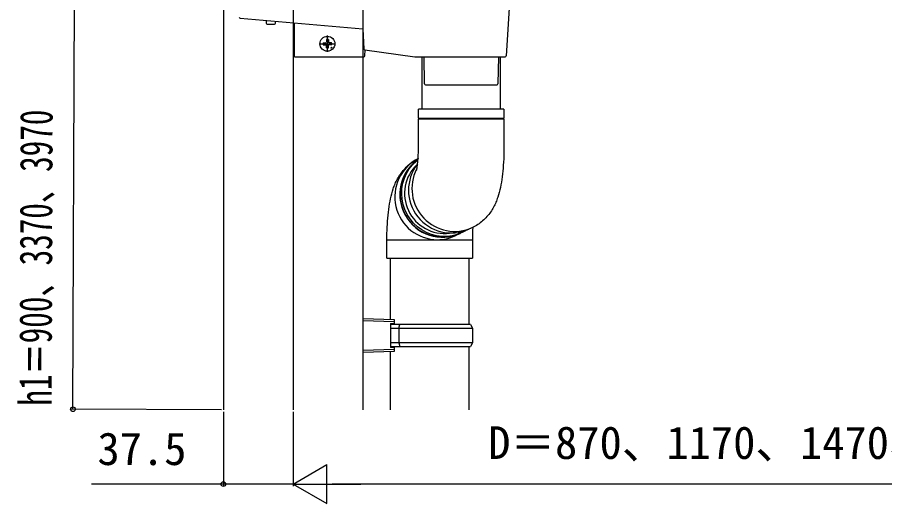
# Model space of a CAD drawing. Units: millimetres, scale not verified. Extents: x -1050 to 1050, y -1570 to 1562.
# Drawn here: x -525.9 to -59.1, y 397.5 to 659.2 of the extents above; entities that cross this region are included whole.
import ezdxf
from ezdxf.enums import TextEntityAlignment as Align

# ---------------------------------------------------------------- set-up
doc = ezdxf.new("R2010")
doc.units = ezdxf.units.MM
doc.header["$LTSCALE"] = 8
for name, color, linetype in [('0-4_YKK_12', 2, 'Continuous'), ('0-5_YKK_13', 4, 'Continuous'), ('0-6_YKK_D', 6, 'Continuous')]:
    doc.layers.add(name, color=color, linetype=linetype)
doc.styles.add('ＭＳ ゴシック', font='')
doc.styles.get('ＭＳ ゴシック').set_extended_font_data('MS Gothic')

msp = doc.modelspace()

# ---------------------------------------------------------------- linework, layer by layer
at = {"layer": '0-4_YKK_12'}
for p, q in [((-377.5, 1265), (-377.5, 448)), ((-415, 1246), (-415, 448))]:
    msp.add_line(p, q, dxfattribs=at)
msp.add_lwpolyline([(-340, 695), (-340, 668), (-340, 638), (-340, 448)], dxfattribs=at)
at = {"layer": '0-5_YKK_13'}
for p, q in [((-257, 733), (-262.782, 638.469)), ((-406.009, 658.775), (-339.999, 653)), ((-392, 657.549), (-392, 656.049)), ((-391.5, 655.549), (-387.5, 655.549)), ((-387, 656.049), (-387, 657.112)), ((-377, 656.237), (-377, 638.5)), ((-359, 640.6), (-359, 649.4)), ((-340, 653), (-339.342, 642.247)), ((-363.4, 645), (-354.6, 645)), ((-361.245, 645.5), (-360.137, 645.519)), ((-361.245, 644.5), (-360.137, 644.481)), ((-360.137, 645.519), (-359.62, 645.62)), ((-360.137, 644.481), (-359.62, 644.38)), ((-359.519, 646.137), (-359.62, 645.62)), ((-359.519, 643.863), (-359.62, 644.38)), ((-359.5, 647.245), (-359.519, 646.137)), ((-358.5, 647.245), (-358.481, 646.137)), ((-358.481, 646.137), (-358.38, 645.62)), ((-358.481, 643.863), (-358.38, 644.38)), ((-357.863, 645.519), (-358.38, 645.62)), ((-357.863, 644.481), (-358.38, 644.38)), ((-356.755, 645.5), (-357.863, 645.519)), ((-356.755, 644.5), (-357.863, 644.481)), ((-359.5, 642.755), (-359.519, 643.863)), ((-358.5, 642.755), (-358.481, 643.863)), ((-338.971, 638.469), (-338.77, 641.762)), ((-338.913, 641.782), (-312, 638)), ((-376.5, 638), (-339.47, 638)), ((-312, 638), (-287, 638)), ((-308, 609.776), (-308, 638)), ((-306.747, 623.491), (-307, 638)), ((-287, 638), (-263.281, 638)), ((-267, 638), (-267.253, 623.491)), ((-266, 638), (-266, 609.776)), ((-306.247, 623), (-267.753, 623)), ((-310, 605.026), (-310, 609.776)), ((-309.605, 609.776), (-310, 609.776)), ((-264, 609.776), (-309.605, 609.776)), ((-264, 609.776), (-264, 605.026)), ((-310, 605.026), (-264, 605.026)), ((-310, 589.776), (-310, 604.526)), ((-309.605, 604.526), (-310, 604.526)), ((-264, 604.526), (-309.605, 604.526)), ((-264, 604.526), (-264, 589.776)), ((-287.562, 542.982), (-290.274, 541.696)), ((-286.596, 543.439), (-287.47, 543.026)), ((-281.027, 546.079), (-282.866, 545.207)), ((-327, 529.568), (-327, 539.568)), ((-327, 539.568), (-299.754, 539.568)), ((-299.754, 539.568), (-281, 539.568)), ((-281, 539.568), (-281, 529.568)), ((-327, 529.568), (-299.754, 529.568)), ((-325, 496.559), (-325, 529.568)), ((-299.754, 529.568), (-281, 529.568)), ((-283, 529.568), (-283, 494)), ((-323, 496.5), (-340, 497)), ((-340, 497), (-340, 479)), ((-340, 496), (-323, 495.5)), ((-323, 495.5), (-323, 496.5)), ((-325, 494.5), (-325, 481.5)), ((-320.093, 494), (-325, 494)), ((-325, 492), (-320.523, 492)), ((-320.523, 492), (-320.093, 494)), ((-320.523, 492), (-281, 492)), ((-282, 494), (-320.093, 494)), ((-282, 494), (-281, 492)), ((-320.523, 484), (-325, 484)), ((-325, 482), (-320.093, 482)), ((-323, 481.5), (-325, 481.5)), ((-323, 480.5), (-323, 481.5)), ((-281, 484), (-320.523, 484)), ((-283, 482), (-283, 448)), ((-323, 480.5), (-340, 480)), ((-325, 448), (-325, 479.441))]:
    msp.add_line(p, q, dxfattribs=at)
for points in [[(-311.053, 576.787), (-311.058, 576.771), (-311.056, 576.78), (-311.049, 576.81), (-311.036, 576.857), (-311.006, 576.981), (-310.971, 577.134), (-310.933, 577.319), (-310.889, 577.541), (-310.841, 577.798), (-310.791, 578.086), (-310.74, 578.4), (-310.688, 578.739), (-310.636, 579.102), (-310.584, 579.486), (-310.533, 579.89), (-310.483, 580.313), (-310.389, 581.209), (-310.302, 582.162), (-310.224, 583.164), (-310.157, 584.206), (-310.101, 585.281), (-310.057, 586.383), (-310.025, 587.503), (-310.002, 589.776)], [(-264, 589.776), (-264.01, 588.073), (-264.039, 586.375), (-264.088, 584.687), (-264.157, 583.012), (-264.245, 581.356), (-264.353, 579.723), (-264.48, 578.115), (-264.626, 576.535), (-264.793, 574.987), (-264.979, 573.472), (-265.186, 571.99), (-265.414, 570.541), (-265.666, 569.123), (-265.942, 567.734), (-266.246, 566.371), (-266.582, 565.027), (-266.955, 563.697), (-267.372, 562.374), (-267.599, 561.714), (-267.839, 561.054), (-268.094, 560.394), (-268.366, 559.733), (-268.655, 559.071), (-268.961, 558.409), (-269.287, 557.747), (-269.634, 557.086), (-270.001, 556.427), (-270.39, 555.77), (-270.8, 555.118), (-271.234, 554.472), (-271.69, 553.833), (-272.168, 553.203), (-272.669, 552.583), (-273.192, 551.976), (-273.738, 551.381), (-274.305, 550.801), (-274.893, 550.238), (-275.502, 549.693), (-276.131, 549.166)], [(-327, 539.568), (-326.99, 541.27), (-326.961, 542.968), (-326.912, 544.657), (-326.843, 546.331), (-326.755, 547.987), (-326.647, 549.621), (-326.52, 551.229), (-326.374, 552.808), (-326.207, 554.357), (-326.021, 555.872), (-325.814, 557.354), (-325.586, 558.803), (-325.334, 560.221), (-325.058, 561.609), (-324.754, 562.973), (-324.418, 564.317), (-324.045, 565.647), (-323.628, 566.969), (-323.401, 567.629), (-323.161, 568.289), (-322.906, 568.95), (-322.634, 569.611), (-322.345, 570.273), (-322.039, 570.935), (-321.713, 571.597), (-321.366, 572.258), (-320.999, 572.917), (-320.61, 573.574), (-320.2, 574.226), (-319.766, 574.872), (-319.31, 575.511), (-318.832, 576.141), (-318.331, 576.76), (-317.808, 577.368), (-317.262, 577.963), (-316.695, 578.542), (-316.107, 579.105), (-315.498, 579.651), (-314.869, 580.178)], [(-284.772, 544.411), (-286.486, 543.492), (-289.108, 542.433), (-291.846, 541.717), (-294.657, 541.357), (-297.496, 541.357), (-300.318, 541.717), (-303.079, 542.433), (-305.735, 543.492), (-308.245, 544.878), (-310.569, 546.569), (-312.67, 548.539), (-314.516, 550.756), (-316.076, 553.186), (-317.327, 555.789), (-318.248, 558.526), (-318.826, 561.352), (-319.05, 564.224), (-318.918, 567.095), (-318.432, 569.922), (-317.599, 572.658), (-316.433, 575.262), (-314.951, 577.691), (-313.177, 579.908), (-311.14, 581.878), (-310.395, 582.484)], [(-314.869, 580.178), (-314.221, 580.687), (-313.556, 581.176), (-312.872, 581.642), (-312.169, 582.081), (-311.448, 582.492), (-309.973, 583.265)], [(-276.131, 549.166), (-276.779, 548.657), (-277.444, 548.168), (-278.128, 547.702), (-278.831, 547.263), (-279.552, 546.852), (-281.027, 546.079)], [(-280.768, 546.218), (-280.871, 544.652), (-280.942, 542.988), (-280.985, 541.289), (-280.998, 539.567)], [(-325, 494.5), (-323, 494.5), (-323, 495.5)], [(-320.523, 492), (-320.523, 484), (-320.093, 482), (-282, 482)], [(-281, 492), (-281, 484), (-282, 482)], [(-340, 479), (-323, 479.5), (-323, 480.5)]]:
    msp.add_lwpolyline(points, dxfattribs=at)
for centre, radius in [((-359, 645), 4), ((-356.879, 642.879), 0.3)]:
    msp.add_circle(centre, radius, dxfattribs=at)
for centre, radius, start, end in [((-405.965, 659.273), 0.5, 183.5, 265), ((-391.5, 656.049), 0.5, 180, 270), ((-387.5, 656.049), 0.5, 270, 0), ((-359, 645), 2.3, 167.44414, 192.55586), ((-359, 645), 2.3, 77.44414, 102.55586), ((-359, 645), 2.3, 347.44414, 12.55586), ((-359, 645), 2.3, 257.44414, 282.55586), ((-338.843, 642.277), 0.5, 183.5, 262), ((-376.5, 638.5), 0.5, 180, 270), ((-339.47, 638.5), 0.5, 270, 356.5), ((-263.281, 638.5), 0.5, 270, 356.5), ((-306.247, 623.5), 0.5, 181, 270), ((-267.753, 623.5), 0.5, 270, 359), ((-310, 604.776), 0.25, 270, 90), ((-264, 604.776), 0.25, 90, 270), ((-299.694, 562.626), 23.058, 116.47584, 269.8512), ((-297.033, 563.976), 23.032, 125.34478, 294.28246), ((-297.346, 564.284), 22.583, 125.22308, 181.20356), ((-295.982, 564.443), 21.515, 133.49172, 277.2203), ((-292.331, 566.234), 23.058, 142.50991, 294.23441), ((-290.49, 567.104), 23.056, 153.1353, 294.34201), ((-296.961, 563.936), 22.964, 180.31489, 294.41258), ((-299.741, 561.688), 22.12, 269.96726, 295.33961)]:
    msp.add_arc(centre, radius, start, end, dxfattribs=at)
at = {"layer": '0-6_YKK_D'}
for p, q in [((-495.961, 448.294), (-495.161, 668.294)), ((-416, 448.004), (-496.961, 448.298)), ((-415, 447), (-415, 407)), ((-377.5, 447), (-377.5, 407)), ((-377.5, 447), (-377.5, 407)), ((-377.5, 408), (-359.313, 418.5)), ((-359.313, 397.5), (-359.313, 418.5)), ((-377.5, 408), (-359.313, 397.5)), ((-377.5, 408), (-341.127, 408)), ((201.5, 408), (-356.5, 408))]:
    msp.add_line(p, q, dxfattribs=at)
msp.add_lwpolyline([(-377.5, 408), (-415, 408), (-486.009, 408)], dxfattribs=at)
for centre in [(-495.961, 448.294), (-415, 408)]:
    msp.add_circle(centre, 1.275, dxfattribs=at)

# ---------------------------------------------------------------- texts
at = {"layer": '0-6_YKK_D', "style": 'ＭＳ ゴシック', "width": 0.7}
msp.add_text('h1＝900、3370、3970', height=17.6, rotation=89.792, dxfattribs=at).set_placement((-502.227, 450.168), align=Align.BOTTOM_LEFT)
at = {"layer": '0-6_YKK_D', "style": 'ＭＳ ゴシック'}
for s, p in [('D＝870、1170、1470、1770', (-272.5, 416.273)), ('37.5', (-482.782, 413))]:
    msp.add_text(s, height=17.6, dxfattribs=at).set_placement(p, align=Align.BOTTOM_LEFT)

doc.saveas('drawing.dxf')
